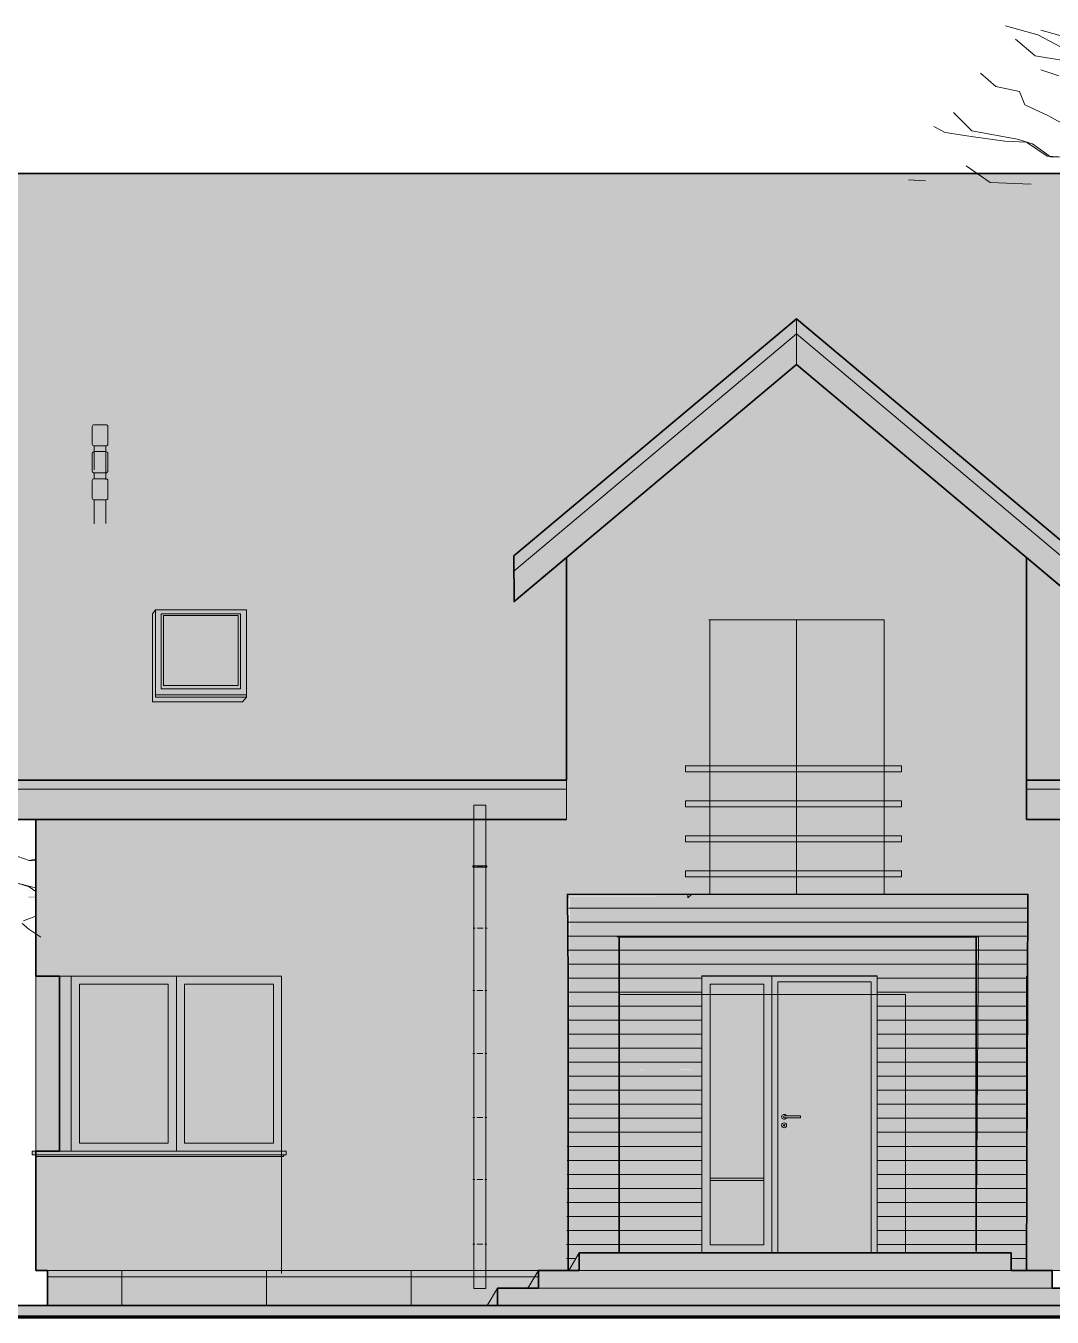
# Model space of a CAD drawing. Header units: millimetres. Extents: x -13512 to 19537, y -6523 to 6166.
# Drawn here: x -9369 to -8490, y -3096 to -1991 of the extents above; entities that cross this region are included whole.
import ezdxf

# ---------------------------------------------------------------- set-up
doc = ezdxf.new("R2010")
doc.units = ezdxf.units.MM
doc.layers.get('0').update_dxf_attribs({"lineweight": 0})
for name, color, linetype, lineweight in [('A-ELEWACJA CIENKA', 11, 'Continuous', 13), ('A-murowane', 3, 'Continuous', 35), ('A-p.widokowa', 6, 'Continuous', 15), ('A-RYS ELEWACJI', 30, 'Continuous', 35), ('A-wykończenie', 4, 'Continuous', 5), ('B-CEGŁA ale dr', 34, 'Continuous', 0), ('B-CIENIE', 251, 'Continuous', 0), ('B-DACHÓWKA', 250, 'Continuous', 0), ('B-materiały', 9, 'Continuous', 0), ('B-STOLARKA OKIENNA', 32, 'Continuous', 0), ('B-SZKŁO', 153, 'Continuous', 0), ('Layer1', 7, 'Continuous', 0)]:
    doc.layers.add(name, color=color, linetype=linetype, lineweight=lineweight)
doc.layers.add('B-BIAŁY ELEM', color=7, linetype='Continuous', lineweight=0, true_color=0xf0f0f0)
pattern_1 = [(0, (-12418.428, -190.132), (0, 12), [])]

# ---------------------------------------------------------------- blocks, each defined once
blk = doc.blocks.new('A$C2233616D')
at = {"extrusion": (-9.93912e-09, 3.39862e-09, 1), "elevation": 0}
blk.add_lwpolyline([(-13.6, 7), (0.4, 7, 1), (0.4, 8.5), (-13.6, 8.5)], format="xyb", close=True, dxfattribs=at)
blk.add_lwpolyline([(-1.6, 7, 5.456211), (-1.6, 8.5)], format="xyb", dxfattribs=at)
for radius in [2.11, 0.658]:
    blk.add_circle((0.4, 0.5), radius)
blk = doc.blocks.new('A$C413E17AE')
at = {"layer": 'Layer1'}
for p, q in [((-492.2, 118.8), (-519.9, 126.5)), ((-461.9, 115), (-489.6, 122.7)), ((-511.5, 115), (-494.5, 100.7)), ((-458.4, 100.7), (-492.2, 118.8)), ((-494.5, 100.7), (-472.1, 97.2)), ((-489.6, 88.9), (-474.2, 83.6)), ((-528.3, 74.6), (-541.5, 86.1)), ((-508, 70.4), (-528.3, 74.6)), ((-503.5, 59), (-508, 70.4)), ((-483.1, 49.5), (-503.5, 59)), ((-564.4, 52.3), (-548.9, 36.6)), ((-467.1, 40.6), (-483.1, 49.5)), ((-571.8, 35.2), (-581.5, 40.4)), ((-547.3, 31.4), (-571.8, 35.2)), ((-548.9, 36.6), (-509.9, 29.5)), ((-520.6, 27.7), (-547.3, 31.4)), ((-501.9, 26.8), (-520.6, 27.7)), ((-509.9, 29.5), (-496.9, 25.5)), ((-484.4, 15), (-501.9, 26.8)), ((-496.9, 25.5), (-481.5, 14.4)), ((-460, 13.5), (-484.4, 15)), ((-481.5, 14.4), (-460, 14.2)), ((-553.8, 6.6), (-533.1, -7.7)), ((-588.6, -6.3), (-603.1, -5.2)), ((-533.1, -7.7), (-498, -9.1))]:
    blk.add_line(p, q, dxfattribs=at)
blk = doc.blocks.new('A$C62B175F2')
at = {"layer": 'B-materiały'}
for p, q in [((-25, -28.3), (-5.8, -35.1)), ((-5.8, -35.1), (0, -34)), ((-5.8, -35.1), (0, -35.3)), ((-5.8, -57.5), (-21, -52.8)), ((-15.9, -54.4), (-0.2, -58.4)), ((0, -61.5), (-5.8, -57.5)), ((-0.2, -58.4), (0, -58.6)), ((-10.6, -86.6), (-0.7, -83)), ((-0.7, -83), (0, -83.4)), ((-6, -93.8), (-11.7, -88.9)), ((4.2, -100.8), (-6, -93.8))]:
    blk.add_line(p, q, dxfattribs=at)
blk = doc.blocks.new('A$C59963C6C')
for points in [[(0, 105), (-20, 105), (-20, 110), (0, 110), (90, 110), (165, 110), (165, 105), (90, 105)], [(0, 75), (-20, 75), (-20, 80), (0, 80), (90, 80), (165, 80), (165, 75), (90, 75)], [(0, 45), (-20, 45), (-20, 50), (0, 50), (90, 50), (165, 50), (165, 45), (90, 45)], [(0, 15), (-20, 15), (-20, 20), (0, 20), (90, 20), (165, 20), (165, 15), (90, 15)]]:
    blk.add_lwpolyline(points, close=True)

msp = doc.modelspace()

# ---------------------------------------------------------------- hatches: boundary and pattern name
at = {"layer": 'A-ELEWACJA CIENKA'}
h = msp.add_hatch(dxfattribs=at)
h.set_pattern_fill('AR-RSHKE', color=256, scale=0.1)
h.set_pattern_definition([(0, (-12418.428, -190.132), (64.77, 30.48), [15.24, -12.7, 17.78, -7.62, 22.86, -10.16]), (0, (-12403.188, -188.862), (64.77, 30.48), [12.7, -48.26, 10.16, -15.24]), (0, (-12372.708, -192.037), (64.77, 30.48), [7.62, -78.74]), (90, (-12418.428, -190.132), (-21.59, 30.48), [29.21, -92.71]), (90, (-12403.188, -190.132), (-21.59, 30.48), [28.575, -93.345]), (90, (-12390.488, -190.132), (-21.59, 30.48), [26.67, -95.25]), (90, (-12372.708, -192.037), (-21.59, 30.48), [29.21, -92.71]), (90, (-12365.088, -192.037), (-21.59, 30.48), [29.21, -92.71]), (90, (-12342.228, -190.132), (-21.59, 30.48), [27.94, -93.98])])
h.paths.add_polyline_path([(-8906.1, -2469.4), (-8933.9, -2469.4), (-8951, -2483.8), (-8951.1, -2469.4), (-9410.1, -2469.4), (-9410.1, -2636.6), (-8906.1, -2636.6)])
h.paths.add_polyline_path([(-9180.2, -2565.6), (-9258.2, -2565.6), (-9258.2, -2490.8), (-9180.2, -2490.8)], flags=16)
h.paths.add_polyline_path([(-9185.2, -2560.6), (-9253.2, -2560.6), (-9253.2, -2495.8), (-9185.2, -2495.8)], flags=0)
h.paths.add_polyline_path([(-8010.1, -2469.4), (-8467.1, -2469.4), (-8467.2, -2483.8), (-8484.3, -2469.4), (-8512.1, -2469.4), (-8512.1, -2636.6), (-8010.1, -2636.6)])
h.paths.add_polyline_path([(-8238, -2490.8), (-8160, -2490.8), (-8160, -2565.6), (-8238, -2565.6)], flags=16)
h.paths.add_polyline_path([(-8233, -2495.8), (-8165, -2495.8), (-8165, -2560.6), (-8233, -2560.6)], flags=0)
h.paths.add_polyline_path([(-8512.1, -2446.1), (-8512.1, -2469.4), (-8484.3, -2469.4)], flags=17)
h.paths.add_polyline_path([(-8906.1, -2446.1), (-8933.9, -2469.4), (-8906.1, -2469.4)], flags=17)
h.paths.add_polyline_path([(-9296.1, -2417.9), (-9315.1, -2417.9), (-9315.1, -2354.9), (-9296.1, -2354.9)], flags=16)
h.paths.add_polyline_path([(-8709.1, -2241.6), (-8467.1, -2444.7), (-8467.1, -2469.4), (-8010.1, -2469.4), (-8010.1, -2117.4), (-9410.1, -2117.4), (-9410.1, -2469.4), (-8951.1, -2469.4), (-8951.1, -2444.7)])
at = {"layer": 'A-ELEWACJA CIENKA', "transparency": 33554477}
h = msp.add_hatch(color=256, dxfattribs=at)
h.dxf.hatch_style = 1
h.paths.add_polyline_path([(-9258.2, -2490.8), (-9260.6, -2494.3), (-9260.6, -2569.7), (-9183.5, -2569.7), (-9180.2, -2565.6), (-9258.2, -2565.6)])
at = {"layer": 'A-ELEWACJA CIENKA'}
h = msp.add_hatch(dxfattribs=at)
h.set_pattern_fill('ANGLE', color=256)
h.set_pattern_definition([(0, (0, 0), (0, 6.985), [5.08, -1.905]), (90, (0, 0), (-6.985, 4e-16), [5.08, -1.905])])
h.paths.add_polyline_path([(-8975.3, -2710), (-8985.3, -2710), (-8985.3, -2711.2), (-8975.3, -2711.2)])
h.paths.add_polyline_path([(-8985.3, -2710), (-8986.4, -2710), (-8986.4, -2711.2), (-8985.3, -2711.2)])
h.paths.add_polyline_path([(-8974.2, -2710), (-8975.3, -2710), (-8975.3, -2711.2), (-8974.2, -2711.2)])
at = {"layer": 'A-ELEWACJA CIENKA', "transparency": 33554643}
h = msp.add_hatch(dxfattribs=at)
h.set_pattern_fill('_USER', color=256, scale=12, pattern_type=0)
h.set_pattern_definition(pattern_1)
h.paths.add_polyline_path([(-8861.1, -2804.4), (-8555.1, -2804.4), (-8555.1, -3041.4), (-8525.1, -3041.4), (-8525.1, -3056.4), (-8512.1, -3056.4), (-8510.4, -2737.4), (-8903.9, -2737.4), (-8906.1, -3056.4), (-8904.1, -3056.4), (-8895.1, -3041.4), (-8861.1, -3041.4)])
at = {"layer": 'A-ELEWACJA CIENKA'}
h = msp.add_hatch(color=256, dxfattribs=at)
h.dxf.hatch_style = 1
h.paths.add_polyline_path([(-8799.1, -2734.4), (-8615.2, -2734.4), (-8615.2, -2737.4), (-8799.1, -2737.4), (-8802.1, -2737.4), (-8802.1, -2734.4)])
h = msp.add_hatch(dxfattribs=at)
h.set_pattern_fill('ANGLE', color=256)
h.set_pattern_definition([(0, (0.29, -53.14), (0, 6.985), [5.08, -1.905]), (90, (0.29, -53.14), (-6.985, 4e-16), [5.08, -1.905])])
h.paths.add_polyline_path([(-8975, -2763.1), (-8985, -2763.1), (-8985, -2764.4), (-8975, -2764.4)])
h.paths.add_polyline_path([(-8985, -2763.1), (-8986.1, -2763.1), (-8986.1, -2764.4), (-8985, -2764.4)])
h.paths.add_polyline_path([(-8973.9, -2763.1), (-8975, -2763.1), (-8975, -2764.4), (-8973.9, -2764.4)])
at = {"layer": 'A-ELEWACJA CIENKA', "transparency": 33554643}
h = msp.add_hatch(dxfattribs=at)
h.set_pattern_fill('_USER', color=256, scale=12, pattern_type=0)
h.set_pattern_definition(pattern_1)
h.paths.add_polyline_path([(-8790.1, -2870.8), (-8861.1, -2870.8), (-8861.1, -3041.4), (-8790.1, -3041.4)])
h.paths.add_polyline_path([(-8790.1, -2770.9), (-8861.1, -2770.9), (-8861.1, -2870.8), (-8790.1, -2870.8)])
h.paths.add_polyline_path([(-8555.1, -2770.9), (-8790.4, -2767.7), (-8790.1, -2804.4), (-8640.1, -2804.4), (-8615.8, -2870.8), (-8615.8, -3041.4), (-8555.1, -3041.4)])
h.paths.add_polyline_path([(-8615.8, -2870.8), (-8640.1, -2804.4), (-8640.1, -3041.4), (-8615.8, -3041.4)], flags=17)
at = {"layer": 'A-ELEWACJA CIENKA', "true_color": 0xc7c8ca}
h = msp.add_hatch(color=9, dxfattribs=at)
h.dxf.hatch_style = 1
h.paths.add_polyline_path([(-9360.2, -3056.4), (-9149.7, -3056.4), (-9149.7, -2954.4), (-9360.2, -2954.4)])
h.paths.add_polyline_path([(-9360.6, -2952.8), (-9340.2, -2952.8), (-9340.2, -2802.8), (-9360.6, -2802.8)])
at = {"layer": 'A-ELEWACJA CIENKA'}
h = msp.add_hatch(dxfattribs=at)
h.set_pattern_fill('ANGLE', color=256)
h.set_pattern_definition([(0, (0, -106.5706), (0, 6.985), [5.08, -1.905]), (90, (0, -106.5706), (-6.985, 4e-16), [5.08, -1.905])])
h.paths.add_polyline_path([(-8975.3, -2816.5), (-8985.3, -2816.5), (-8985.3, -2817.8), (-8975.3, -2817.8)])
h.paths.add_polyline_path([(-8985.3, -2816.5), (-8986.4, -2816.5), (-8986.4, -2817.8), (-8985.3, -2817.8)])
h.paths.add_polyline_path([(-8974.2, -2816.5), (-8975.3, -2816.5), (-8975.3, -2817.8), (-8974.2, -2817.8)])
h = msp.add_hatch(dxfattribs=at)
h.set_pattern_fill('ANGLE', color=256)
h.set_pattern_definition([(0, (0, -160.5645), (0, 6.985), [5.08, -1.905]), (90, (0, -160.5645), (-6.985, 4e-16), [5.08, -1.905])])
h.paths.add_polyline_path([(-8975.3, -2870.5), (-8985.3, -2870.5), (-8985.3, -2871.8), (-8975.3, -2871.8)])
h.paths.add_polyline_path([(-8985.3, -2870.5), (-8986.4, -2870.5), (-8986.4, -2871.8), (-8985.3, -2871.8)])
h.paths.add_polyline_path([(-8974.2, -2870.5), (-8975.3, -2870.5), (-8975.3, -2871.8), (-8974.2, -2871.8)])
h = msp.add_hatch(dxfattribs=at)
h.set_pattern_fill('ANGLE', color=256)
h.set_pattern_definition([(0, (0, -215.2026), (0, 6.985), [5.08, -1.905]), (90, (0, -215.2026), (-6.985, 4e-16), [5.08, -1.905])])
h.paths.add_polyline_path([(-8975.3, -2925.2), (-8985.3, -2925.2), (-8985.3, -2926.4), (-8975.3, -2926.4)])
h.paths.add_polyline_path([(-8985.3, -2925.2), (-8986.4, -2925.2), (-8986.4, -2926.4), (-8985.3, -2926.4)])
h.paths.add_polyline_path([(-8974.2, -2925.2), (-8975.3, -2925.2), (-8975.3, -2926.4), (-8974.2, -2926.4)])
at = {"layer": 'A-ELEWACJA CIENKA', "true_color": 0x3b3b3b}
h = msp.add_hatch(color=250, dxfattribs=at)
h.dxf.hatch_style = 1
h.paths.add_polyline_path([(-9360.6, -2954.4), (-9146.2, -2954.4), (-9146.2, -2957.4), (-9360.6, -2957.4), (-9363.6, -2957.4), (-9363.6, -2954.4)])
at = {"layer": 'A-ELEWACJA CIENKA'}
h = msp.add_hatch(dxfattribs=at)
h.set_pattern_fill('ANGLE', color=256)
h.set_pattern_definition([(0, (0, -268.393), (0, 6.985), [5.08, -1.905]), (90, (0, -268.393), (-6.985, 4e-16), [5.08, -1.905])])
h.paths.add_polyline_path([(-8975.3, -2978.3), (-8985.3, -2978.3), (-8985.3, -2979.6), (-8975.3, -2979.6)])
h.paths.add_polyline_path([(-8985.3, -2978.3), (-8986.4, -2978.3), (-8986.4, -2979.6), (-8985.3, -2979.6)])
h.paths.add_polyline_path([(-8974.2, -2978.3), (-8975.3, -2978.3), (-8975.3, -2979.6), (-8974.2, -2979.6)])
h = msp.add_hatch(dxfattribs=at)
h.set_pattern_fill('ANGLE', color=256)
h.set_pattern_definition([(0, (0, -323.769), (0, 6.985), [5.08, -1.905]), (90, (0, -323.769), (-6.985, 4e-16), [5.08, -1.905])])
h.paths.add_polyline_path([(-8975.3, -3033.7), (-8985.3, -3033.7), (-8985.3, -3035), (-8975.3, -3035)])
h.paths.add_polyline_path([(-8985.3, -3033.7), (-8986.4, -3033.7), (-8986.4, -3035), (-8985.3, -3035)])
h.paths.add_polyline_path([(-8974.2, -3033.7), (-8975.3, -3033.7), (-8975.3, -3035), (-8974.2, -3035)])
h = msp.add_hatch(dxfattribs=at)
h.set_pattern_fill('LINE', color=256, scale=39, angle=90)
h.paths.add_polyline_path([(-8965.1, -3071.4), (-8939.1, -3071.4), (-8933.4, -3061.9), (-8975.3, -3061.9), (-8975.3, -3071.8), (-8985.3, -3071.8), (-8985.3, -3061.9), (-9350.6, -3061.9), (-9350.6, -3086.4), (-8974.1, -3086.4)])
h.paths.add_polyline_path([(-8985.3, -3056.4), (-9350.6, -3056.4), (-9350.6, -3061.9), (-8985.3, -3061.9)])
h.paths.add_polyline_path([(-8070.1, -3061.9), (-8490.1, -3061.9), (-8490.1, -3071.4), (-8455.1, -3071.4), (-8455.1, -3086.4), (-8070.1, -3086.4)])
h.paths.add_polyline_path([(-8069.6, -3056.4), (-8490.1, -3056.4), (-8490.1, -3061.9), (-8070.1, -3061.9), (-8069.6, -3061.9)])
at = {"layer": 'A-ELEWACJA CIENKA', "true_color": 0xc7c8ca}
h = msp.add_hatch(color=9, dxfattribs=at)
h.dxf.hatch_style = 1
h.paths.add_polyline_path([(-8930.1, -3056.4), (-8975.3, -3056.4), (-8975.3, -3061.9), (-8933.4, -3061.9)])
at = {"layer": 'A-murowane'}
h = msp.add_hatch(color=256, dxfattribs=at)
h.dxf.hatch_style = 1
h.paths.add_polyline_path([(-8511.8, -2736.1), (-8057.9, -2736.1), (-8057.9, -2737.5), (-8511.8, -2737.5)])
h.paths.add_polyline_path([(-8906.9, -2736), (-8512.9, -2735.8), (-8511.8, -2737.5), (-8905.8, -2737.5)])
h.paths.add_polyline_path([(-9367, -2736.1), (-8905.8, -2736.1), (-8905.8, -2737.5), (-9367, -2737.5)])
at = {"layer": 'B-BIAŁY ELEM', "transparency": 33554687}
h = msp.add_hatch(color=256, dxfattribs=at)
h.dxf.hatch_style = 1
h.paths.add_polyline_path([(-8512.1, -2445.9), (-8709.1, -2280.6), (-8906.1, -2445.9), (-8906.1, -2636.5), (-8906.1, -2769.4), (-8512.1, -2769.4), (-8507.9, -2734.3), (-8634.1, -2734.4), (-8783.4, -2734.4), (-8783.4, -2499.4), (-8634.1, -2499.3), (-8634.1, -2659.2), (-8634.1, -2734.4), (-8512.1, -2734.4)])
h = msp.add_hatch(color=256, dxfattribs=at)
h.dxf.hatch_style = 1
h.paths.add_polyline_path([(-8510.9, -2736.7), (-8060.1, -2758.8), (-8060.1, -2670.4), (-8512.1, -2670.4), (-8512, -2769.4), (-8906.1, -2769.4), (-8906.1, -2670.4), (-9360.6, -2670.4), (-9360.6, -2734.5)])
h = msp.add_hatch(color=256, dxfattribs=at)
h.dxf.hatch_style = 1
h.paths.add_polyline_path([(-8060.2, -2958.9), (-8274.6, -2958.9), (-8274.5, -2955.9), (-8270.1, -2955.9), (-8270.1, -2805.9), (-8060.1, -2805.9), (-8060.1, -2804.4), (-8060.1, -2743.7), (-8510.9, -2734.4), (-8512.1, -3056.4), (-8490.1, -3056.4), (-8069.6, -3056.4), (-8060.1, -3056.4)])
h.paths.add_polyline_path([(-8904.6, -2735.6), (-9361.5, -2733.3), (-9360.6, -2804.4), (-9340.2, -2804.4), (-9150.1, -2804.4), (-9150.1, -2954.4), (-9146.2, -2954.4), (-9146.2, -2957.4), (-9147.9, -2957.4), (-9148.7, -2957.4), (-9150.1, -2957.4), (-9150.1, -3054.1), (-9350.6, -3056.4), (-8930.1, -3056.4), (-8904.6, -3056.4)])
at = {"layer": 'B-CEGŁA ale dr'}
h = msp.add_hatch(color=256, dxfattribs=at)
h.dxf.hatch_style = 1
h.paths.add_polyline_path([(-8861.1, -2804.4), (-8555.1, -2804.4), (-8555.1, -3041.4), (-8525.1, -3041.4), (-8525.1, -3056.4), (-8512.1, -3056.4), (-8510.9, -2737.4), (-8903.4, -2737.4), (-8904.6, -3056.4), (-8895.1, -3056.4), (-8895.1, -3041.4), (-8861.1, -3041.4)])
h = msp.add_hatch(color=256, dxfattribs=at)
h.dxf.hatch_style = 1
h.paths.add_polyline_path([(-8790.1, -2884), (-8861.1, -2884.5), (-8861.1, -3041.4), (-8790.1, -3041.4)])
h.paths.add_polyline_path([(-8790.1, -2804.4), (-8640.1, -2804.4), (-8640.1, -2883.9), (-8615.8, -2883.9), (-8615.8, -3041.4), (-8555.1, -3041.4), (-8555.1, -2803.9), (-8861.1, -2804.8), (-8861.1, -2884.5), (-8790.1, -2883.9)])
h.paths.add_polyline_path([(-8615.8, -2883.9), (-8640.1, -2883.9), (-8640.1, -3041.4), (-8615.8, -3041.4)], flags=17)
h.paths.add_polyline_path([(-8895.1, -3041.4), (-8904.1, -3056.4), (-8895.1, -3056.4)])
at = {"layer": 'B-CIENIE', "transparency": 33554503}
h = msp.add_hatch(color=0, dxfattribs=at)
h.dxf.hatch_style = 1
h.paths.add_polyline_path([(-8709.1, -2280.8), (-8721.8, -2291.4), (-8512.1, -2465), (-8512.1, -2691.5), (-8512.1, -2670.4), (-8512.1, -2446.1)])
h = msp.add_hatch(color=0, dxfattribs=at)
h.dxf.hatch_style = 1
h.paths.add_polyline_path([(-9258.2, -2490.8), (-9260.6, -2494.3), (-9260.6, -2569.7), (-9183.5, -2569.7), (-9180.2, -2565.6), (-9258.2, -2565.6)])
h = msp.add_hatch(color=0, dxfattribs=at)
h.dxf.hatch_style = 1
h.paths.add_polyline_path([(-9187.2, -2495.8), (-9251.2, -2495.8), (-9251.2, -2497.1), (-9189, -2497.1), (-9189, -2555.6), (-9187.2, -2555.6)])
h = msp.add_hatch(color=0, dxfattribs=at)
h.dxf.hatch_style = 1
h.paths.add_polyline_path([(-8784.8, -2499.3), (-8634.1, -2499.3), (-8634.1, -2734.3), (-8648, -2734.3), (-8648, -2513.2), (-8784.8, -2513.2)])
h = msp.add_hatch(color=0, dxfattribs=at)
h.dxf.hatch_style = 1
h.paths.add_polyline_path([(-8715.2, -2506.4), (-8776.3, -2506.4), (-8776.3, -2511), (-8718.2, -2511), (-8718.2, -2727.4), (-8715.2, -2727.4)])
h = msp.add_hatch(color=0, dxfattribs=at)
h.dxf.hatch_style = 1
h.paths.add_polyline_path([(-8701.4, -2506.4), (-8640.4, -2506.4), (-8640.4, -2511), (-8698.5, -2511), (-8698.5, -2727.4), (-8701.4, -2727.4)])
h = msp.add_hatch(color=0, dxfattribs=at)
h.dxf.hatch_style = 1
h.paths.add_polyline_path([(-8512.1, -2577.5), (-8512.1, -2670.4), (-8060.1, -2670.4), (-8060.1, -2691.2), (-8524.7, -2691.5)])
h = msp.add_hatch(color=0, dxfattribs=at)
h.dxf.hatch_style = 1
h.paths.add_polyline_path([(-8905.7, -2670.2), (-9360.6, -2670.2), (-9360.6, -2691), (-8930.4, -2691.3)])
h = msp.add_hatch(color=0, dxfattribs=at)
h.dxf.hatch_style = 1
h.paths.add_polyline_path([(-8799.1, -2737.4), (-8615.2, -2734.4), (-8617.7, -2738.9), (-8799.1, -2738.9), (-8803.3, -2738.9), (-8802.1, -2734.4)])
h = msp.add_hatch(color=0, dxfattribs=at)
h.dxf.hatch_style = 1
h.paths.add_polyline_path([(-8904.6, -2758.6), (-8912.3, -2763.5), (-8912.3, -3056.4), (-8904.6, -3056.4), (-8904.6, -2805.3)])
h = msp.add_hatch(color=0, dxfattribs=at)
h.dxf.hatch_style = 1
h.paths.add_polyline_path([(-8904.6, -2769.4), (-8912.3, -2774.3), (-8912.3, -3056.4), (-8904.6, -3056.4), (-8904.6, -2805.3)])
h = msp.add_hatch(color=0, dxfattribs=at)
h.dxf.hatch_style = 1
h.paths.add_polyline_path([(-8861.1, -2770.9), (-8555.5, -2770.9), (-8555.1, -3041.4), (-8615.8, -3041.4), (-8616.2, -2820), (-8861.1, -2820)])
h = msp.add_hatch(color=0, dxfattribs=at)
h.dxf.hatch_style = 1
h.paths.add_polyline_path([(-9339.8, -2805.2), (-9360.2, -2805.2), (-9360.2, -2955.2), (-9339.8, -2955.2)])
h = msp.add_hatch(color=0, dxfattribs=at)
h.dxf.hatch_style = 1
h.paths.add_polyline_path([(-9150.1, -2804.4), (-9340.2, -2804.4), (-9340.2, -2817.3), (-9164.4, -2817.3), (-9164.4, -2954.4), (-9150.1, -2954.4)])
h = msp.add_hatch(color=0, dxfattribs=at)
h.dxf.hatch_style = 1
h.paths.add_polyline_path([(-8640.1, -2804.4), (-8790.1, -2804.4), (-8790.1, -2817.3), (-8652.2, -2817.3), (-8652.2, -3041.4), (-8640.1, -3041.4)])
h = msp.add_hatch(color=0, dxfattribs=at)
h.dxf.hatch_style = 1
h.paths.add_polyline_path([(-9247.2, -2811.4), (-9323.2, -2811.4), (-9323.2, -2816), (-9250.1, -2816), (-9250.1, -2947.4), (-9247.2, -2947.4)])
h = msp.add_hatch(color=0, dxfattribs=at)
h.dxf.hatch_style = 1
h.paths.add_polyline_path([(-9157.1, -2811.4), (-9233.1, -2811.4), (-9233.1, -2816), (-9160.1, -2816), (-9160.1, -2947.4), (-9157.1, -2947.4)])
h = msp.add_hatch(color=0, dxfattribs=at)
h.dxf.hatch_style = 1
h.paths.add_polyline_path([(-8737.1, -2811.4), (-8783.1, -2811.4), (-8783.1, -2816), (-8743.1, -2816), (-8743.1, -3034.4), (-8737.1, -3034.4)])
h = msp.add_hatch(color=0, dxfattribs=at)
h.dxf.hatch_style = 1
h.paths.add_polyline_path([(-8645.1, -2809.4), (-8725.1, -2809.4), (-8725.1, -2814), (-8652.1, -2814), (-8652.1, -3041.4), (-8645.1, -3041.4)])
h = msp.add_hatch(color=0, dxfattribs=at)
h.dxf.hatch_style = 1
h.paths.add_polyline_path([(-9360.6, -2957.4), (-9147.9, -2957.4), (-9148.7, -2958.9), (-9360.6, -2958.9)])
h = msp.add_hatch(color=0, dxfattribs=at)
h.dxf.hatch_style = 1
h.paths.add_polyline_path([(-8895.1, -3041.4), (-8895.1, -3056.4), (-8904.1, -3056.4)])
h = msp.add_hatch(color=0, dxfattribs=at)
h.dxf.hatch_style = 1
h.paths.add_polyline_path([(-8930.1, -3056.4), (-8930.1, -3071.4), (-8939.1, -3071.4)])
h = msp.add_hatch(color=0, dxfattribs=at)
h.dxf.hatch_style = 1
h.paths.add_polyline_path([(-8965.1, -3071.4), (-8965.1, -3086.4), (-8974.1, -3086.4)])
at = {"layer": 'B-DACHÓWKA', "transparency": 33554636}
h = msp.add_hatch(color=256, dxfattribs=at)
h.dxf.hatch_style = 1
h.paths.add_polyline_path([(-8951.1, -2444.6), (-8709.1, -2241.5), (-8467.1, -2444.6), (-8467.1, -2483.7), (-8512.1, -2446), (-8512.1, -2636.5), (-8010.1, -2636.5), (-8010.1, -2117.3), (-9410.1, -2117.3), (-9410.1, -2636.5), (-8906.1, -2636.5), (-8906.1, -2446), (-8951, -2483.7)])
h.paths.add_polyline_path([(-9180.1, -2490.7), (-9180.2, -2562.7), (-9183.4, -2563.6), (-9258.1, -2563.6), (-9258.1, -2494.2), (-9258.1, -2490.7)], flags=0)
h.paths.add_polyline_path([(-9180.1, -2490.7), (-9180.2, -2563.6), (-9258.2, -2563.6), (-9258.1, -2490.7)], flags=16)
h.paths.add_polyline_path([(-9185.1, -2494.2), (-9185.1, -2558.5), (-9253.1, -2558.5), (-9253.1, -2494.2)], flags=0)
h.paths.add_polyline_path([(-9187.1, -2495.7), (-9187.1, -2555.5), (-9251.1, -2555.5), (-9251.1, -2495.7)], flags=0)
h.paths.add_polyline_path([(-8238, -2494.4), (-8238, -2490.8), (-8238, -2490.8), (-8160, -2490.8), (-8160, -2565.5), (-8160, -2563.6), (-8238, -2563.6)], flags=16)
h.paths.add_polyline_path([(-8233, -2494.2), (-8165, -2494.2), (-8165, -2558.5), (-8233, -2558.5)], flags=0)
h.paths.add_polyline_path([(-8231, -2495.7), (-8167, -2495.7), (-8167, -2555.5), (-8231, -2555.5)], flags=0)
h = msp.add_hatch(color=256, dxfattribs=at)
h.dxf.hatch_style = 1
h.paths.add_polyline_path([(-8709.1, -2280.8), (-8709.1, -2254.7), (-8951.1, -2457.7), (-8951, -2483.8), (-8906.1, -2446.1)])
h.paths.add_polyline_path([(-8709.1, -2254.7), (-8709.1, -2280.8), (-8467.2, -2483.8), (-8467.1, -2457.7)])
h.paths.add_polyline_path([(-8709.1, -2241.6), (-8709.1, -2254.7), (-8467.1, -2457.7), (-8467.1, -2444.7)])
h.paths.add_polyline_path([(-8709.1, -2254.7), (-8709.1, -2241.6), (-8951.1, -2444.7), (-8951.1, -2457.7)])
h.paths.add_polyline_path([(-8906.1, -2636.6), (-9410.1, -2636.6), (-9410.1, -2644.3), (-8906.1, -2644.3)])
h.paths.add_polyline_path([(-8906.1, -2644.3), (-9410.1, -2644.3), (-9410.1, -2670.4), (-8906.1, -2670.4)])
h.paths.add_polyline_path([(-8010.1, -2644.3), (-8512.1, -2644.3), (-8512.1, -2670.4), (-8010.1, -2670.4)])
h.paths.add_polyline_path([(-8010.1, -2636.6), (-8512.1, -2636.6), (-8512.1, -2644.3), (-8010.1, -2644.3)])
h = msp.add_hatch(color=256, dxfattribs=at)
h.dxf.hatch_style = 1
h.paths.add_polyline_path([(-8640.1, -2804.4), (-8730.1, -2804.4), (-8730.1, -2883.9), (-8725.1, -2883.9), (-8725.1, -2809.4), (-8645.1, -2809.4), (-8645.1, -2883.9), (-8640.1, -2883.9)])
h.paths.add_polyline_path([(-8730.1, -2804.4), (-8790.1, -2804.4), (-8790.1, -2883.9), (-8783.1, -2883.9), (-8783.1, -2811.4), (-8737.1, -2811.4), (-8737.1, -2883.9), (-8730.1, -2883.9)])
h = msp.add_hatch(color=256, dxfattribs=at)
h.dxf.hatch_style = 1
h.paths.add_polyline_path([(-8737.1, -2977.4), (-8783.1, -2977.4), (-8783.1, -2979.4), (-8737.1, -2979.4)])
h.paths.add_polyline_path([(-8737.1, -2921.4), (-8783.1, -2921.4), (-8783.1, -2923.4), (-8737.1, -2923.4)])
h.paths.add_polyline_path([(-8737.1, -2865.4), (-8783.1, -2865.4), (-8783.1, -2867.4), (-8737.1, -2867.4)])
h = msp.add_hatch(color=256, dxfattribs=at)
h.dxf.hatch_style = 1
h.paths.add_polyline_path([(-8645.1, -2977.4), (-8725.1, -2977.4), (-8725.1, -2979.4), (-8645.1, -2979.4)])
h.paths.add_polyline_path([(-8645.1, -2921.4), (-8725.1, -2921.4), (-8725.1, -2923.4), (-8645.1, -2923.4)])
h.paths.add_polyline_path([(-8645.1, -2865.4), (-8725.1, -2865.4), (-8725.1, -2867.4), (-8645.1, -2867.4)])
h = msp.add_hatch(color=256, dxfattribs=at)
h.dxf.hatch_style = 1
h.paths.add_polyline_path([(-8725.1, -2883.9), (-8730.1, -2883.9), (-8730.1, -3041.4), (-8725.1, -3041.4)])
h.paths.add_polyline_path([(-8730.1, -2883.9), (-8737.1, -2883.9), (-8737.1, -3041.4), (-8730.1, -3041.4)])
h.paths.add_polyline_path([(-8783.1, -2883.9), (-8790.1, -2883.9), (-8790.1, -3041.4), (-8737.1, -3041.4), (-8737.1, -3034.4), (-8783.1, -3034.4)])
h.paths.add_polyline_path([(-8640.1, -2883.9), (-8645.1, -2883.9), (-8645.1, -3041.4), (-8640.1, -3041.4)])
h = msp.add_hatch(color=256, dxfattribs=at)
h.dxf.hatch_style = 1
h.paths.add_polyline_path([(-8525.1, -3041.4), (-8895.1, -3041.4), (-8895.1, -3056.4), (-8525.1, -3056.4)])
h.paths.add_polyline_path([(-8490.1, -3056.4), (-8525.1, -3056.4), (-8895.1, -3056.4), (-8904.1, -3056.4), (-8930.1, -3056.4), (-8930.1, -3071.4), (-8490.1, -3071.4)])
h.paths.add_polyline_path([(-8455.1, -3071.4), (-8490.1, -3071.4), (-8930.1, -3071.4), (-8965.1, -3071.4), (-8965.1, -3086.4), (-8455.1, -3086.4)])
h = msp.add_hatch(color=256, dxfattribs=at)
h.dxf.hatch_style = 1
h.paths.add_polyline_path([(-9350.6, -3056.4), (-8930.1, -3056.4), (-8930.1, -3071.4), (-8965.1, -3071.4), (-8965.1, -3086.4), (-9350.6, -3086.4)])
at = {"layer": 'B-materiały'}
h = msp.add_hatch(dxfattribs=at)
h.set_pattern_fill('AR-HBONE', color=256, scale=0.1)
h.set_pattern_definition([(45, (-12418.428, -190.132), (1e-15, 14.36841), [30.48, -10.16]), (135, (-12411.244, -182.948), (1e-15, 14.36841), [30.48, -10.16])])
h.paths.add_polyline_path([(-9610.6, -3096.4), (-7840.1, -3096.4), (-7840.1, -3086.4), (-9610.6, -3086.4)])
at = {"layer": 'B-STOLARKA OKIENNA', "true_color": 0x636466, "transparency": 33554687}
h = msp.add_hatch(color=251, dxfattribs=at)
h.dxf.hatch_style = 1
h.paths.add_polyline_path([(-9298.8, -2333.8, 0.356134), (-9300.3, -2332.4), (-9310.5, -2332.4, 0.386652), (-9312.2, -2333.8), (-9312.2, -2349.1, 0.386652), (-9310.5, -2350.5), (-9300.5, -2350.5, 0.386652), (-9298.8, -2349.1)])
h = msp.add_hatch(color=251, dxfattribs=at)
h.dxf.hatch_style = 1
h.paths.add_polyline_path([(-9300.5, -2350.5), (-9310.5, -2350.5), (-9310.5, -2371), (-9300.5, -2370.5)])
h = msp.add_hatch(color=251, dxfattribs=at)
h.dxf.hatch_style = 1
h.paths.add_polyline_path([(-9298.8, -2356.8, 0.356134), (-9300.3, -2355.4), (-9310.5, -2355.4, 0.386652), (-9312.2, -2356.8), (-9312.2, -2372.1, 0.386652), (-9310.5, -2373.5), (-9300.5, -2373.5, 0.386652), (-9298.8, -2372.1)])
h = msp.add_hatch(color=251, dxfattribs=at)
h.dxf.hatch_style = 1
h.paths.add_polyline_path([(-9300.5, -2373.5), (-9310.5, -2373.5), (-9310.5, -2394), (-9300.5, -2393.5)])
h = msp.add_hatch(color=251, dxfattribs=at)
h.dxf.hatch_style = 1
h.paths.add_polyline_path([(-9298.8, -2380, 0.356134), (-9300.3, -2378.6), (-9310.5, -2378.6, 0.386652), (-9312.2, -2380), (-9312.2, -2395.3, 0.386652), (-9310.5, -2396.7), (-9300.5, -2396.7, 0.386652), (-9298.8, -2395.3)])
h = msp.add_hatch(color=251, dxfattribs=at)
h.dxf.hatch_style = 1
h.paths.add_polyline_path([(-9300.5, -2396.7), (-9310.5, -2396.7), (-9310.5, -2417.2), (-9300.5, -2416.7)])
at = {"layer": 'B-STOLARKA OKIENNA', "transparency": 33554628}
h = msp.add_hatch(color=256, dxfattribs=at)
h.dxf.hatch_style = 1
h.paths.add_polyline_path([(-9185.2, -2494.3), (-9253.2, -2494.3), (-9253.2, -2558.6), (-9185.2, -2558.6)], flags=16)
h.paths.add_polyline_path([(-9187.2, -2495.8), (-9251.2, -2495.8), (-9251.2, -2555.6), (-9187.2, -2555.6)], flags=0)
h.paths.add_polyline_path([(-9180.2, -2563.6), (-9180.2, -2490.8), (-9258.2, -2490.8), (-9258.2, -2563.6)])
h = msp.add_hatch(color=256, dxfattribs=at)
h.dxf.hatch_style = 1
h.paths.add_polyline_path([(-9185.2, -2494.3), (-9253.2, -2494.3), (-9253.2, -2558.6), (-9185.2, -2558.6)])
h.paths.add_polyline_path([(-9187.2, -2495.8), (-9251.2, -2495.8), (-9251.2, -2555.6), (-9187.2, -2555.6)], flags=16)
h = msp.add_hatch(color=256, dxfattribs=at)
h.dxf.hatch_style = 1
h.paths.add_polyline_path([(-8708.4, -2499.4), (-8783.4, -2499.4), (-8783.4, -2734.4), (-8708.4, -2734.4)])
h.paths.add_polyline_path([(-8776.4, -2727.4), (-8776.4, -2506.4), (-8715.4, -2506.4), (-8715.4, -2727.4)], flags=16)
h.paths.add_polyline_path([(-8633.4, -2499.4), (-8708.4, -2499.4), (-8708.4, -2734.4), (-8633.4, -2734.4)])
h.paths.add_polyline_path([(-8701.4, -2727.4), (-8701.4, -2506.4), (-8640.4, -2506.4), (-8640.4, -2727.4)], flags=16)
at = {"layer": 'B-STOLARKA OKIENNA', "true_color": 0x636466, "transparency": 33554687}
h = msp.add_hatch(color=251, dxfattribs=at)
h.dxf.hatch_style = 1
h.paths.add_polyline_path([(-8975.3, -2658.1), (-8985.3, -2658.1), (-8985.3, -3056.4), (-8975.3, -3056.4)])
at = {"layer": 'B-STOLARKA OKIENNA', "transparency": 33554687}
h = msp.add_hatch(color=256, dxfattribs=at)
h.dxf.hatch_style = 1
h.paths.add_polyline_path([(-9340.2, -2804.4), (-9330.2, -2804.4), (-9330.2, -2954.4), (-9340.2, -2954.4)])
h.paths.add_polyline_path([(-9330.2, -2804.4), (-9240.1, -2804.4), (-9240.1, -2954.4), (-9330.2, -2954.4)])
h.paths.add_polyline_path([(-9323.2, -2947.4), (-9247.1, -2947.4), (-9247.1, -2811.4), (-9323.2, -2811.4)], flags=16)
h.paths.add_polyline_path([(-9240.1, -2804.4), (-9150.1, -2804.4), (-9150.1, -2954.4), (-9240.1, -2954.4)])
h.paths.add_polyline_path([(-9233.1, -2947.4), (-9157.1, -2947.4), (-9157.1, -2811.4), (-9233.1, -2811.4)], flags=16)
at = {"layer": 'B-STOLARKA OKIENNA', "true_color": 0x636466, "transparency": 33554687}
h = msp.add_hatch(color=251, dxfattribs=at)
h.dxf.hatch_style = 1
h.paths.add_polyline_path([(-8783.1, -2811.4), (-8737.1, -2811.4), (-8737.1, -3034.4), (-8783.1, -3034.4)])
h = msp.add_hatch(color=251, dxfattribs=at)
h.dxf.hatch_style = 1
h.paths.add_polyline_path([(-8645.1, -2820), (-8725.1, -2820), (-8725.1, -3041.4), (-8645.1, -3041.4)], flags=17)
h.paths.add_polyline_path([(-8725.1, -2820), (-8645.1, -2820), (-8645.1, -2809.4), (-8725.1, -2809.4)])
h = msp.add_hatch(color=251, dxfattribs=at)
h.dxf.hatch_style = 1
h.paths.add_polyline_path([(-8975.3, -3056.4), (-8985.3, -3056.4), (-8985.3, -3061.9), (-8975.3, -3061.9)])
h.paths.add_polyline_path([(-8975.3, -3061.9), (-8985.3, -3061.9), (-8985.3, -3071.8), (-8975.3, -3071.8)])
at = {"layer": 'B-SZKŁO', "transparency": 33554544}
h = msp.add_hatch(color=256, dxfattribs=at)
h.dxf.hatch_style = 1
h.paths.add_polyline_path([(-9187.2, -2555.6), (-9251.2, -2555.6), (-9251.2, -2495.8), (-9187.2, -2495.8)])
h = msp.add_hatch(color=256, dxfattribs=at)
h.dxf.hatch_style = 1
h.paths.add_polyline_path([(-8715.4, -2506.4), (-8776.4, -2506.4), (-8776.4, -2727.4), (-8715.4, -2727.4)])
h = msp.add_hatch(color=256, dxfattribs=at)
h.dxf.hatch_style = 1
h.paths.add_polyline_path([(-8640.4, -2506.4), (-8701.4, -2506.4), (-8701.4, -2727.4), (-8640.4, -2727.4)])
h = msp.add_hatch(color=256, dxfattribs=at)
h.dxf.hatch_style = 1
h.paths.add_polyline_path([(-9247.2, -2947.4), (-9323.2, -2947.4), (-9323.2, -2811.4), (-9247.2, -2811.4)])
h = msp.add_hatch(color=256, dxfattribs=at)
h.dxf.hatch_style = 1
h.paths.add_polyline_path([(-9157.1, -2947.4), (-9233.1, -2947.4), (-9233.1, -2811.4), (-9157.1, -2811.4)])

# ---------------------------------------------------------------- linework, layer by layer
at = {"layer": 'A-ELEWACJA CIENKA'}
for p, q in [((-8709.1, -2280.8), (-8709.1, -2241.6)), ((-8709.1, -2254.7), (-8951.1, -2457.7)), ((-8709.1, -2254.7), (-8467.1, -2457.7)), ((-9310.5, -2350.5), (-9310.5, -2371)), ((-9300.5, -2350.5), (-9300.5, -2379.4)), ((-9310.5, -2373.5), (-9310.5, -2378.6)), ((-9300.5, -2373.5), (-9300.5, -2378.6)), ((-9310.5, -2396.7), (-9310.5, -2417.2)), ((-9300.5, -2396.7), (-9300.5, -2417)), ((-9300.5, -2396.7), (-9300.5, -2402.4)), ((-8906.1, -2670.4), (-8906.1, -2446.1)), ((-8709.1, -2499.4), (-8709.1, -2734.4)), ((-9258.2, -2563.6), (-9180.2, -2563.6)), ((-9410.1, -2644.3), (-8906.1, -2644.3)), ((-8512.1, -2644.3), (-8010.1, -2644.3)), ((-9360.6, -2954.4), (-9360.6, -2804.4)), ((-9330.2, -2804.4), (-9330.2, -2954.4)), ((-9240.1, -2804.4), (-9240.1, -2954.4)), ((-8904.6, -3056.4), (-8904.6, -2805.3)), ((-8730.1, -2804.4), (-8730.1, -3041.4)), ((-8512, -3056.4), (-8512, -2804.4)), ((-8737.1, -2811.4), (-8737.1, -3034.4)), ((-9350.6, -3056.4), (-8930.1, -3056.4)), ((-8895.1, -3056.4), (-8525.1, -3056.4)), ((-8490.1, -3056.4), (-8070.1, -3056.4)), ((-8965.1, -3086.4), (-8965.1, -3071.4)), ((-8490.1, -3071.4), (-8930.1, -3071.4)), ((-8978.3, -3086.4), (-8965.1, -3086.4))]:
    msp.add_line(p, q, dxfattribs=at)
at = {"layer": 'A-ELEWACJA CIENKA', "color": 9, "true_color": 0xc7c8ca}
msp.add_line((-9016.6, -3086.4), (-9140.6, -3086.4), dxfattribs=at)
at = {"layer": 'A-ELEWACJA CIENKA'}
for points in [[(-9312.2, -2333.8, -0.386652), (-9310.5, -2332.4), (-9300.5, -2332.4, -0.386652), (-9298.8, -2333.8), (-9298.8, -2349.1, -0.386652), (-9300.5, -2350.5), (-9310.5, -2350.5, -0.386652), (-9312.2, -2349.1)], [(-9312.2, -2356.8, -0.386652), (-9310.5, -2355.4), (-9300.5, -2355.4, -0.386652), (-9298.8, -2356.8), (-9298.8, -2372.1, -0.386652), (-9300.5, -2373.5), (-9310.5, -2373.5, -0.386652), (-9312.2, -2372.1)], [(-9312.2, -2356.8, -0.386652), (-9310.5, -2355.4), (-9300.5, -2355.4, -0.386652), (-9298.8, -2356.8), (-9298.8, -2372.1, -0.386652), (-9300.5, -2373.5), (-9310.5, -2373.5, -0.386652), (-9312.2, -2372.1)], [(-9312.2, -2380, -0.386652), (-9310.5, -2378.6), (-9300.5, -2378.6, -0.386652), (-9298.8, -2380), (-9298.8, -2395.3, -0.386652), (-9300.5, -2396.7), (-9310.5, -2396.7, -0.386652), (-9312.2, -2395.3)], [(-9312.2, -2380, -0.386652), (-9310.5, -2378.6), (-9300.5, -2378.6, -0.386652), (-9298.8, -2380), (-9298.8, -2395.3, -0.386652), (-9300.5, -2396.7), (-9310.5, -2396.7, -0.386652), (-9312.2, -2395.3)]]:
    msp.add_lwpolyline(points, format="xyb", close=True, dxfattribs=at)
at = {"layer": 'A-ELEWACJA CIENKA', "transparency": 33554477}
msp.add_lwpolyline([(-9258.2, -2490.8), (-9260.6, -2494.3), (-9260.6, -2569.7), (-9183.5, -2569.7), (-9180.2, -2565.6), (-9258.2, -2565.6), (-9258.2, -2490.8)], dxfattribs=at)
at = {"layer": 'A-ELEWACJA CIENKA'}
for points in [[(-9258.2, -2490.8), (-9180.2, -2490.8), (-9180.2, -2565.6), (-9258.2, -2565.6), (-9258.2, -2490.8)], [(-8784.1, -2499.4), (-8634.1, -2499.4), (-8634.1, -2734.4), (-8783.4, -2734.4), (-8783.4, -2499.4)], [(-8799.1, -2734.4), (-8615.2, -2734.4), (-8615.2, -2734.4), (-8799.1, -2734.4), (-8802.1, -2737.4), (-8802.1, -2734.4), (-8799.1, -2734.4)], [(-8863.1, -2770.9), (-8553.1, -2770.9), (-8555.1, -3041.2), (-8640.1, -3041.2), (-8640.1, -2804.2), (-8790.1, -2804.2), (-8790.1, -3041.2), (-8861.1, -3041.2), (-8861.1, -2804.2)], [(-8790.1, -3041.4), (-8790.1, -2804.4), (-8640.1, -2804.4), (-8640.1, -3041.4)], [(-8783.1, -3034.4), (-8783.1, -2811.4), (-8737.1, -2811.4)], [(-8725.1, -3041.4), (-8725.1, -2809.4), (-8645.1, -2809.4), (-8645.1, -3041.4)], [(-9360.6, -2954.4), (-9146.2, -2954.4), (-9146.2, -2957.4), (-9360.6, -2957.4), (-9363.6, -2957.4), (-9363.6, -2954.4), (-9360.6, -2954.4)], [(-9350.6, -3056.4), (-8930.1, -3056.4), (-8930.1, -3071.4), (-8965.1, -3071.4), (-8965.1, -3086.4), (-9350.6, -3086.4), (-9350.6, -3056.4)]]:
    msp.add_lwpolyline(points, dxfattribs=at)
for points in [[(-9258.2, -2490.8), (-9180.2, -2490.8), (-9180.2, -2565.6), (-9258.2, -2565.6)], [(-9185.2, -2494.3), (-9253.2, -2494.3), (-9253.2, -2558.6), (-9185.2, -2558.6)], [(-9187.2, -2495.8), (-9251.2, -2495.8), (-9251.2, -2555.6), (-9187.2, -2555.6)], [(-8985.3, -2658.1), (-8975.3, -2658.1), (-8975.3, -3071.8), (-8985.3, -3071.8)], [(-8985.3, -2658.1), (-8975.3, -2658.1), (-8975.3, -3071.8), (-8985.3, -3071.8)], [(-8986.4, -2710), (-8974.2, -2710), (-8974.2, -2711.2), (-8986.4, -2711.2)], [(-9340.2, -2804.4), (-9150.1, -2804.4), (-9150.1, -2954.4), (-9340.2, -2954.4)], [(-9247.1, -2947.4), (-9323.2, -2947.4), (-9323.2, -2811.4), (-9247.1, -2811.4)], [(-9233.1, -2811.4), (-9157.1, -2811.4), (-9157.1, -2947.4), (-9233.1, -2947.4)]]:
    msp.add_lwpolyline(points, close=True, dxfattribs=at)
at = {"layer": 'A-murowane', "color": 40, "lineweight": 0}
for p, q in [((-9360.6, -2769.4), (-9360.6, -2804.4)), ((-9360.6, -2804.4), (-9340.2, -2804.4)), ((-9360.6, -2958.9), (-9360.6, -3056.4))]:
    msp.add_line(p, q, dxfattribs=at)
at = {"layer": 'A-murowane', "lineweight": 0}
for p, q in [((-9340.2, -2804.4), (-9150.1, -2804.4)), ((-8861.1, -3041.4), (-8861.1, -2804.4)), ((-9150.1, -2841.4), (-9150.1, -3058.9)), ((-9150.1, -2954.4), (-9146.2, -2954.4)), ((-9146.2, -2957.4), (-9147.9, -2957.4)), ((-9146.2, -2954.4), (-9146.2, -2957.4)), ((-8895.1, -3041.4), (-8865.1, -3041.4)), ((-8555.1, -3041.4), (-8525.1, -3041.4)), ((-8525.1, -3041.4), (-8525.1, -3056.4)), ((-9360.6, -3056.4), (-9350.6, -3056.4)), ((-8930.1, -3056.4), (-8904.1, -3056.4)), ((-8525.1, -3056.4), (-8490.1, -3056.4))]:
    msp.add_line(p, q, dxfattribs=at)
at = {"layer": 'A-murowane'}
msp.add_lwpolyline([(-8904.6, -3056.4), (-8904.6, -2805.3), (-8905.2, -2734.3), (-8510.9, -2734.4), (-8512, -3056.4)], dxfattribs=at)
at = {"layer": 'A-p.widokowa'}
msp.add_lwpolyline([(-8783.1, -2811.4), (-8737.1, -2811.4), (-8737.1, -3034.4), (-8783.1, -3034.4)], close=True, dxfattribs=at)
at = {"layer": 'A-RYS ELEWACJI'}
for p, q in [((-8512.1, -2446.1), (-8512.1, -2670.4)), ((-9360.6, -2670.4), (-9360.6, -2804.4)), ((-9340.2, -2804.4), (-9360.6, -2804.4)), ((-9340.2, -2804.4), (-9340.2, -2954.4)), ((-9340.2, -2954.4), (-9360.6, -2954.4)), ((-9360.6, -2954.4), (-9360.6, -3056.4)), ((-8965.1, -3086.4), (-9610.6, -3086.4))]:
    msp.add_line(p, q, dxfattribs=at)
for points in [[(-8906.1, -2636.6), (-9410.1, -2636.6), (-9410.1, -2117.4), (-8010.1, -2117.4), (-8010.1, -2636.6), (-8512.1, -2636.6)], [(-9410.1, -2117.4), (-8010.1, -2117.4), (-8010.1, -2636.6), (-8512.1, -2636.6), (-8512.1, -2446.1), (-8467.2, -2483.8), (-8467.1, -2444.7), (-8709.1, -2241.6), (-8951.1, -2444.7), (-8951, -2483.8), (-8906.1, -2446.1), (-8906.1, -2636.6), (-9410.1, -2636.6), (-9410.1, -2117.4)], [(-8709.1, -2241.6), (-8951.1, -2444.7), (-8951, -2483.8), (-8709.1, -2280.8)], [(-8709.1, -2241.6), (-8467.1, -2444.7), (-8467.2, -2483.8), (-8709.1, -2280.8)], [(-8906.1, -2670.4), (-9410.1, -2670.4), (-9410.1, -2636.6), (-8906.1, -2636.6)], [(-8512.1, -2636.6), (-8010.1, -2636.6), (-8010.1, -2670.4), (-8512.1, -2670.4)], [(-8861.1, -3041.4), (-8861.1, -2770.9), (-8555.1, -2770.9), (-8555.1, -3039.4)], [(-8895.1, -3056.4), (-8895.1, -3041.4), (-8525.1, -3041.4), (-8525.1, -3056.4)], [(-9360.6, -3056.4), (-9350.6, -3056.4), (-9350.6, -3086.4)], [(-8930.1, -3071.4), (-8930.1, -3056.4), (-8895.1, -3056.4)], [(-8525.1, -3056.4), (-8490.1, -3056.4), (-8490.1, -3071.4)], [(-8490.1, -3071.4), (-8455.1, -3071.4), (-8455.1, -3086.4), (-8965.1, -3086.4), (-8965.1, -3071.4), (-8930.1, -3071.4)]]:
    msp.add_lwpolyline(points, dxfattribs=at)
at = {"layer": 'A-wykończenie', "lineweight": 120}
msp.add_line((-7840.1, -3096.4), (-9610.6, -3096.4), dxfattribs=at)
at = {"layer": 'B-CIENIE', "color": 0, "transparency": 33554503}
msp.add_line((-8912.3, -3056.4), (-8904.6, -3056.4), dxfattribs=at)
for points in [[(-8861.1, -2770.9), (-8555.1, -2770.9), (-8555.1, -3041.4), (-8615.8, -3041.4), (-8615.8, -2820), (-8861.1, -2820), (-8861.1, -2804.4)], [(-9360.6, -2957.4), (-9147.9, -2957.4), (-9148.7, -2958.9), (-9360.6, -2958.9), (-9360.6, -2958.9), (-9360.6, -2957.4), (-9360.6, -2957.4)], [(-8895.1, -3041.4), (-8895.1, -3056.4), (-8904.1, -3056.4), (-8895.1, -3041.4)], [(-9350.6, -3056.4), (-8930.1, -3056.4), (-8930.1, -3061.9), (-9350.6, -3061.9), (-9350.6, -3056.4)], [(-8930.1, -3056.4), (-8930.1, -3071.4), (-8939.1, -3071.4), (-8930.1, -3056.4)], [(-8965.1, -3071.4), (-8965.1, -3086.4), (-8974.1, -3086.4), (-8965.1, -3071.4)]]:
    msp.add_lwpolyline(points, dxfattribs=at)
at = {"layer": 'B-DACHÓWKA', "transparency": 33554636}
msp.add_lwpolyline([(-8783.1, -2977.4), (-8737.1, -2977.4), (-8737.1, -2979.4), (-8783.1, -2979.4)], close=True, dxfattribs=at)
at = {"layer": 'B-materiały'}
msp.add_lwpolyline([(-9340.2, -2954.4), (-9360.6, -2954.4), (-9360.6, -2804.4), (-9340.2, -2804.4)], close=True, dxfattribs=at)

# ---------------------------------------------------------------- block references
at = {"layer": 'A-ELEWACJA CIENKA'}
for name, p in [('A$C413E17AE', (-8010.1, -2117.4)), ('A$C62B175F2', (-9360.6, -2670.4)), ('A$C59963C6C', (-8784.1, -2734.4))]:
    msp.add_blockref(name, p, dxfattribs=at)
at = {"layer": 'B-DACHÓWKA', "transparency": 33554636, "xscale": -1}
msp.add_blockref('A$C2233616D', (-8719.3, -2932.6), dxfattribs=at)

doc.saveas('drawing.dxf')
